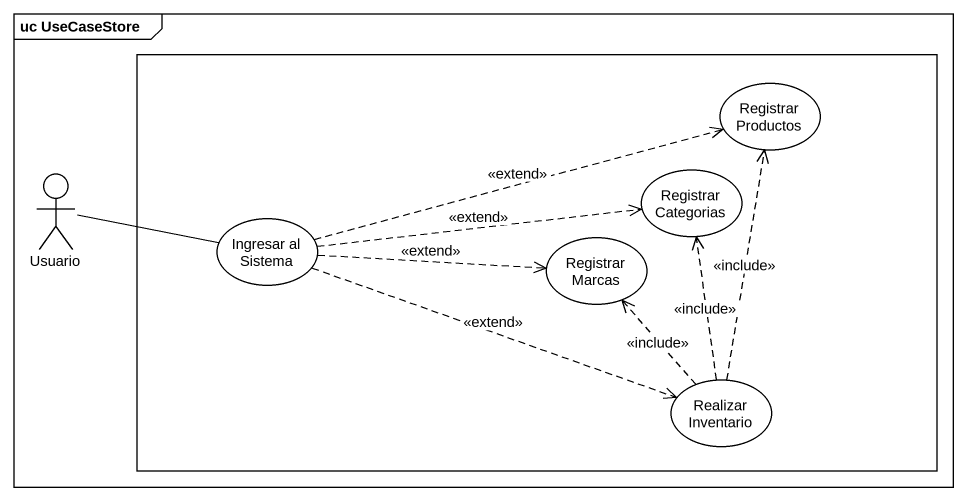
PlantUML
@startuml
mainframe uc UseCaseStore
rectangle " " as rectangle1 {
  usecase "Registrar Productos" as Registrar_Productos
  usecase "Registrar Categorias" as Registrar_Categorias
  usecase "Ingresar al Sistema" as Ingresar_al_Sistema
  usecase "Registrar Marcas" as Registrar_Marcas
  usecase "Realizar Inventario" as Realizar_Inventario
}
actor Usuario
Usuario -right- Ingresar_al_Sistema
Ingresar_al_Sistema .right.> Registrar_Productos : <<extend>>
Ingresar_al_Sistema .right.> Registrar_Categorias : <<extend>>
Ingresar_al_Sistema .right.> Registrar_Marcas : <<extend>>
Ingresar_al_Sistema .right.> Realizar_Inventario : <<extend>>
Realizar_Inventario .up.> Registrar_Productos : <<include>>
Realizar_Inventario .up.> Registrar_Categorias : <<include>>
Realizar_Inventario .up.> Registrar_Marcas : <<include>>
@enduml
